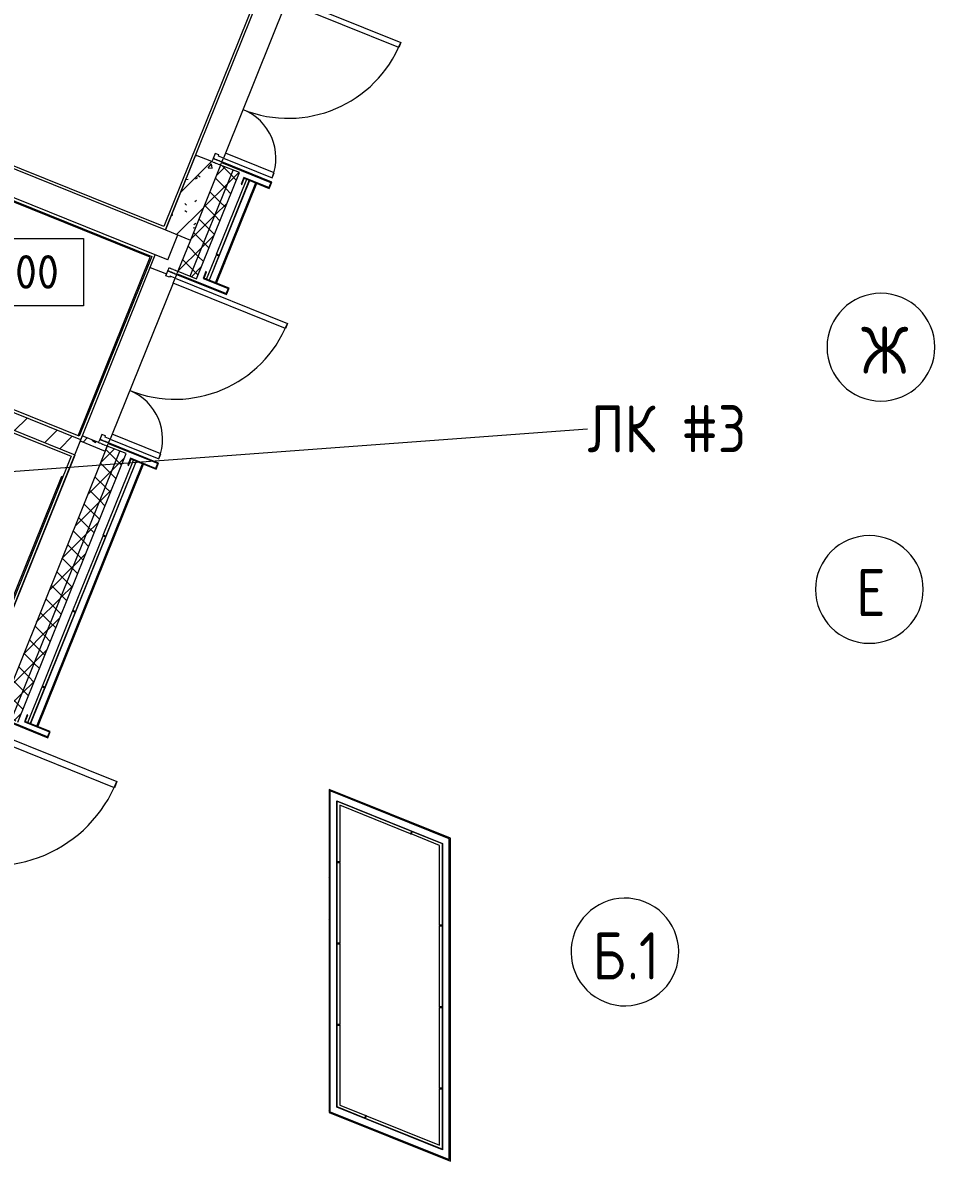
# Model space of a CAD drawing. Header units: millimetres. Extents: x -584918 to 2941280, y 3000189 to 4229862.
# Drawn here: x -411009 to -404221, y 3672327 to 3680784 of the extents above; entities that cross this region are included whole.
import ezdxf

# ---------------------------------------------------------------- set-up
doc = ezdxf.new("R2010")
doc.units = ezdxf.units.MM
doc.linetypes.add('ASVP_Невидимые', pattern=[5, 3, -2])
for name, color, linetype, lineweight in [('Аннотация', 7, 'Continuous', 0), ('Витраж', 7, 'Continuous', 0), ('Двери', 7, 'Continuous', 0), ('Обобщенные модели', 7, 'Continuous', 0), ('Оси', 7, 'Continuous', 0), ('Отметки', 7, 'Continuous', 0), ('Перекрытие', 7, 'Continuous', 0), ('Стены', 7, 'Continuous', 0), ('Стены внутренние', 7, 'Continuous', 0), ('Стены наружные', 7, 'Continuous', 0), ('Стены несущие', 7, 'Continuous', 0), ('Стены отделка', 7, 'Continuous', 0), ('Стены перегородки', 7, 'Continuous', 0), ('Стены штриховка', 7, 'Continuous', 0)]:
    doc.layers.add(name, color=color, linetype=linetype, lineweight=lineweight)
doc.styles.add('GOST Common', font='', dxfattribs={"width": 0.9, "height": 700})
doc.styles.add('GOST Common_2', font='', dxfattribs={"height": 500})
doc.styles.get('GOST Common').set_extended_font_data('GOST Common')
doc.styles.get('GOST Common_2').set_extended_font_data('GOST Common')
pattern_1 = [(45, (-437515.92, 3663725.22), (-235.7317, 235.7317), []), (45, (-437358.77, 3663725.22), (-235.7317, 235.7317), [])]
pattern_2 = [(45, (-437515.92, 3663725.22), (-141.4214, 141.4214), [])]
pattern_3 = [(50, (-437515.92, 3663725.22), (364.368, -31.8783), [38.1, -419.1]), (355, (-437515.92, 3663725.2), (-70.486, 382.1133), [30.48, -335.28]), (100.451, (-437485.56, 3663722.56), (293.885, 350.2334), [32.38, -356.18]), (46.184, (-437515.92, 3663826.8), (542.1585, -84.086), [57.15, -628.65]), (96.636, (-437470.74, 3663819.8), (474.805, 494.8554), [48.57, -534.27]), (351.184, (-437515.9, 3663826.8), (474.81, 494.85), [45.72, -502.92]), (21, (-437465.12, 3663801.42), (303.2285, -204.5305), [38.1, -419.1]), (326, (-437465.12, 3663801.4), (123.604, 368.376), [30.48, -335.28]), (71.451, (-437439.86, 3663784.37), (426.834, 163.8427), [32.38, -356.18]), (37.5, (-437515.92, 3663725.22), (6.17665, 169.11015), [16.764, -314.452, 16.764, -323.596, -336.55]), (37.5, (-437515.92, 3663725.22), (6.17665, 169.11015), [-671.576, 16.764, -319.786]), (7.5, (-437515.92, 3663725.22), (133.6389, 200.3615), [16.764, -177.292, 16.764, -306.832, -128.27]), (7.5, (-437515.92, 3663725.22), (133.6389, 200.3615), [-517.652, 16.764, -111.506]), (327.5, (-437629.21, 3663725.22), (271.1818, -11.45836), [16.764, -110.236, 16.764, -379.476, -525.78]), (327.5, (-437629.21, 3663725.22), (271.1818, -11.45836), [-523.24, 16.764, -509.016]), (317.5, (-437680, 3663725.22), (296.2585, 50.8528), [16.764, -148.336, 16.764, -246.38, -373.38]), (317.5, (-437680, 3663725.22), (296.2585, 50.8528), [-428.244, 16.764, -356.616])]
pattern_4 = [(45, (-437515.92, 3663725.22), (-70.71068, 70.71068), []), (135, (-437515.92, 3663725.22), (-70.71068, -70.71068), [])]

# ---------------------------------------------------------------- blocks, each defined once
blk = doc.blocks.new('ASVP_ДверьСтальная_2 полотна с фрамугой - _Д13 1350х2950h-7837618-АР Этаж 01')
at = {"layer": 'Двери', "lineweight": 18}
for p, q in [((-645, 1000), (-605, 1000)), ((-645, 100), (-645, 1000)), ((-605, 1000), (-605, 100)), ((645, 490), (605, 490)), ((605, 490), (605, 100)), ((645, 100), (645, 490)), ((-675, 100), (-645, 100)), ((-675, 30), (-675, 100)), ((-605, 100), (-645, 100)), ((-645, 100), (-645, 60)), ((605, 100), (645, 100)), ((675, 100), (645, 100)), ((645, 100), (645, 60)), ((675, 30), (675, 100)), ((-635, 30), (-675, 30)), ((-645, 60), (-635, 60)), ((-635, 60), (-635, 30)), ((645, 60), (635, 60)), ((635, 60), (635, 30)), ((635, 30), (675, 30))]:
    blk.add_line(p, q, dxfattribs=at)
at = {"layer": 'Двери', "linetype": 'ASVP_Невидимые', "lineweight": 18}
for p, q in [((-700, 100), (-675, 100)), ((-700, 30), (-700, 100)), ((-675, 100), (-675, 30)), ((700, 100), (675, 100)), ((675, 100), (675, 30)), ((700, 30), (700, 100)), ((-675, 30), (-700, 30)), ((675, 30), (700, 30))]:
    blk.add_line(p, q, dxfattribs=at)
at = {"layer": 'Двери'}
for centre, radius, start, end in [((-645, 100), 900, 360, 90), ((645, 100), 390, 90, 180)]:
    blk.add_arc(centre, radius, start, end, dxfattribs=at)
blk = doc.blocks.new('ASVP_ДверьАлюминиеваяВитражная_2 полотна - Остекленная Наружная  Коричневая-7863129-АР Этаж 01')
at = {"layer": 'Двери', "lineweight": 18}
for p, q in [((-765, 1032.5), (-715, 1032.5)), ((-765, 32.5), (-765, 1032.5)), ((-715, 1032.5), (-715, 32.5)), ((765, 562.5), (715, 562.5)), ((715, 562.5), (715, 32.5)), ((765, 32.5), (765, 562.5)), ((-825, 32.5), (-765, 32.5)), ((-825, -32.5), (-825, 32.5)), ((-715, 32.5), (-765, 32.5)), ((-765, 32.5), (-765, -17.5)), ((715, 32.5), (765, 32.5)), ((825, 32.5), (765, 32.5)), ((765, 32.5), (765, -17.5)), ((825, -32.5), (825, 32.5)), ((-755, -32.5), (-825, -32.5)), ((-765, -17.5), (-755, -17.5)), ((-755, -17.5), (-755, -32.5)), ((765, -17.5), (755, -17.5)), ((755, -17.5), (755, -32.5)), ((755, -32.5), (825, -32.5))]:
    blk.add_line(p, q, dxfattribs=at)
at = {"layer": 'Двери'}
for centre, radius, start, end in [((-765, 32.5), 1000, 360, 90), ((765, 32.5), 530, 90, 180)]:
    blk.add_arc(centre, radius, start, end, dxfattribs=at)
blk = doc.blocks.new('Прямоугольный импост - 5х20 мм  _зазор керамогранита цоколя_-7684918-АР Этаж 01')
at = {"layer": 'Витраж'}
for p, q in [((-2.5, -10), (-2.5, 10)), ((-2.5, 10), (2.5, 10)), ((2.5, 10), (2.5, -10)), ((2.5, -10), (-2.5, -10))]:
    blk.add_line(p, q, dxfattribs=at)
blk = doc.blocks.new('ASVP_ОТКОС МЕТАЛЛИЧЕСКИЙ_Двери1 - Откос дверей-7899970-АР Этаж 01')
at = {"layer": 'Обобщенные модели'}
for p, q in [((-875, 100), (-925, 100)), ((-925, 100), (-925, -100)), ((-920, -105), (-920, 95)), ((-920, 95), (-875, 95)), ((-880, 100), (-880, -300)), ((-875, 100), (-880, 100)), ((-875, -300), (-875, 100)), ((-875, 95), (-875, 100)), ((880, 100), (875, 100)), ((875, 100), (875, -300)), ((925, 100), (875, 100)), ((875, 100), (875, 95)), ((875, 95), (920, 95)), ((880, -300), (880, 100)), ((920, 95), (920, -105)), ((925, -100), (925, 100)), ((-925, -100), (-975, -100)), ((-975, -100), (-975, -105)), ((-975, -105), (-920, -105)), ((920, -105), (975, -105)), ((975, -100), (925, -100)), ((975, -105), (975, -100)), ((-880, -300), (-875, -300)), ((875, -300), (880, -300))]:
    blk.add_line(p, q, dxfattribs=at)
blk = doc.blocks.new('ASVP_ОТКОС МЕТАЛЛИЧЕСКИЙ_Двери1 - Откос дверей-7899971-АР Этаж 01')
at = {"layer": 'Обобщенные модели'}
for p, q in [((-675, 100), (-725, 100)), ((-725, 100), (-725, -100)), ((-720, -105), (-720, 95)), ((-720, 95), (-675, 95)), ((-680, 100), (-680, -300)), ((-675, 100), (-680, 100)), ((-675, -300), (-675, 100)), ((-675, 95), (-675, 100)), ((680, 100), (675, 100)), ((675, 100), (675, -300)), ((725, 100), (675, 100)), ((675, 100), (675, 95)), ((675, 95), (720, 95)), ((680, -300), (680, 100)), ((720, 95), (720, -105)), ((725, -100), (725, 100)), ((-725, -100), (-775, -100)), ((-775, -100), (-775, -105)), ((-775, -105), (-720, -105)), ((720, -105), (775, -105)), ((775, -100), (725, -100)), ((775, -105), (775, -100))]:
    blk.add_line(p, q, dxfattribs=at)
blk = doc.blocks.new('Ось сетки - Круг_Ø8 мм-6577-АР Этаж 01')
at = {"layer": 'Оси'}
for start, end in [(360, 180), (180, 360)]:
    blk.add_arc((0, 0), 4, start, end, dxfattribs=at)
blk = doc.blocks.new('Высотные отметки - Рамка-5093-АР Этаж 01')
at = {"layer": 'Аннотация'}
for p, q in [((-6.5, 0), (-6.5, 5)), ((-6.5, 5), (6.5, 5)), ((6.5, 5), (6.5, 0)), ((6.5, 0), (-6.5, 0))]:
    blk.add_line(p, q, dxfattribs=at)

msp = doc.modelspace()

# ---------------------------------------------------------------- hatches: boundary and pattern name
at = {"layer": 'Стены внутренние'}
h = msp.add_hatch(dxfattribs=at)
h.set_pattern_fill('FP_6', color=256, style=0, pattern_type=2)
h.set_pattern_definition(pattern_1)
h.paths.add_polyline_path([(-410623.474, 3677575.833), (-410578.621, 3677687.136), (-417040.444, 3680291.154), (-417085.297, 3680179.852), (-411120.448, 3677776.106)])
at = {"layer": 'Стены наружные'}
h = msp.add_hatch(dxfattribs=at)
h.set_pattern_fill('FP_1', color=256, style=0, pattern_type=2)
h.set_pattern_definition(pattern_2)
h.paths.add_polyline_path([(-409765.173, 3679170.612), (-409540.907, 3679727.124), (-409726.411, 3679801.879), (-409950.677, 3679245.367), (-409765.865, 3679170.891)])
h.paths.add_polyline_path([(-409017.62, 3681025.65), (-408550.4, 3682185.049), (-408735.904, 3682259.804), (-409203.124, 3681100.405), (-409026.965, 3681029.416)])
h = msp.add_hatch(dxfattribs=at)
h.set_pattern_fill('FP_2', color=256, style=0, pattern_type=2)
h.set_pattern_definition(pattern_3)
h.paths.add_polyline_path([(-409765.173, 3679170.612), (-409540.907, 3679727.124), (-409726.411, 3679801.879), (-409950.677, 3679245.367), (-409765.865, 3679170.891)])
h.paths.add_polyline_path([(-409017.62, 3681025.65), (-408550.4, 3682185.049), (-408735.904, 3682259.804), (-409203.124, 3681100.405), (-409026.965, 3681029.416)])
h = msp.add_hatch(dxfattribs=at)
h.set_pattern_fill('FP_57', color=256, style=0, pattern_type=2)
h.set_pattern_definition(pattern_4)
h.paths.add_polyline_path([(-411092.771, 3675608.663), (-410289.839, 3677603.105), (-410381.904, 3677640.206), (-411185.523, 3675646.04)])
h.paths.add_polyline_path([(-409765.865, 3678901.355), (-409448.155, 3679689.746), (-409540.907, 3679727.124), (-409857.925, 3678938.454), (-409812.584, 3678920.182)])
h = msp.add_hatch(dxfattribs=at)
h.set_pattern_fill('FP_57', color=256, style=0, pattern_type=2)
h.set_pattern_definition(pattern_4)
h.paths.add_polyline_path([(-411046.395, 3675589.974), (-410242.776, 3677584.14), (-410289.152, 3677602.828), (-411092.771, 3675608.663)])
h.paths.add_polyline_path([(-409719.489, 3678882.666), (-409401.779, 3679671.057), (-409448.155, 3679689.746), (-409765.865, 3678901.355), (-409732.028, 3678887.719)])
h = msp.add_hatch(dxfattribs=at)
h.set_pattern_fill('FP_6', color=256, style=0, pattern_type=2)
h.set_pattern_definition(pattern_1)
h.paths.add_polyline_path([(-409571.017, 3678849.788), (-409271.996, 3679591.803), (-409279.416, 3679594.793), (-409578.437, 3678852.778)])
h = msp.add_hatch(dxfattribs=at)
h.set_pattern_fill('FP_1', color=256, style=0, pattern_type=2)
h.set_pattern_definition(pattern_2)
h.paths.add_polyline_path([(-410396.855, 3677603.105), (-410381.904, 3677640.206), (-410567.407, 3677714.961), (-410582.359, 3677677.861), (-410412.65, 3677609.47)])
h = msp.add_hatch(dxfattribs=at)
h.set_pattern_fill('FP_2', color=256, style=0, pattern_type=2)
h.set_pattern_definition(pattern_3)
h.paths.add_polyline_path([(-410396.855, 3677603.105), (-410381.904, 3677640.206), (-410567.407, 3677714.961), (-410582.359, 3677677.861), (-410412.65, 3677609.47)])
h = msp.add_hatch(dxfattribs=at)
h.set_pattern_fill('FP_6', color=256, style=0, pattern_type=2)
h.set_pattern_definition(pattern_1)
h.paths.add_polyline_path([(-410897.923, 3675557.095), (-410112.992, 3677504.885), (-410120.413, 3677507.875), (-410905.343, 3675560.086)])
h = msp.add_hatch(dxfattribs=at)
h.set_pattern_fill('FP_6', color=256, style=0, pattern_type=2)
h.set_pattern_definition(pattern_1)
h.paths.add_polyline_path([(-407843.026, 3674721.697), (-407843.026, 3674730.322), (-408735.026, 3675089.785), (-408735.026, 3675081.16), (-407856.429, 3674727.098)])
h = msp.add_hatch(dxfattribs=at)
h.set_pattern_fill('FP_6', color=256, style=0, pattern_type=2)
h.set_pattern_definition(pattern_1)
h.paths.add_polyline_path([(-408727.026, 3672695.186), (-408727.026, 3675077.936), (-408735.026, 3675081.077), (-408735.026, 3672698.41)])
h = msp.add_hatch(dxfattribs=at)
h.set_pattern_fill('FP_6', color=256, style=0, pattern_type=2)
h.set_pattern_definition(pattern_1)
h.paths.add_polyline_path([(-407835.026, 3672327.098), (-407835.026, 3674727.098), (-407843.026, 3674730.322), (-407843.026, 3672330.322)])
h = msp.add_hatch(dxfattribs=at)
h.set_pattern_fill('FP_6', color=256, style=0, pattern_type=2)
h.set_pattern_definition(pattern_1)
h.paths.add_polyline_path([(-407843.026, 3672330.322), (-407843.026, 3672338.947), (-408735.026, 3672698.41), (-408735.026, 3672689.785), (-407843.054, 3672330.334)])

# ---------------------------------------------------------------- linework, layer by layer
at = {"layer": 'Аннотация'}
msp.add_line((-412911.914, 3677317.498), (-406816.917, 3677768.395), dxfattribs=at)
at = {"layer": 'Перекрытие'}
for p, q in [((-412041.969, 3674050.514), (-410621.619, 3677575.086)), ((-410621.619, 3677575.086), (-410623.474, 3677575.833))]:
    msp.add_line(p, q, dxfattribs=at)
at = {"layer": 'Стены'}
for p, q in [((-409570.463, 3679065.193), (-409346.197, 3679621.705)), ((-409327.647, 3679614.229), (-409551.913, 3679057.718)), ((-409645.218, 3678879.69), (-409572.332, 3679060.556)), ((-409553.782, 3679053.08), (-409626.668, 3678872.214)), ((-409553.782, 3679053.08), (-409572.332, 3679060.556)), ((-409551.913, 3679057.718), (-409570.463, 3679065.193)), ((-410411.46, 3676978.276), (-410187.194, 3677534.787)), ((-410168.644, 3677527.312), (-410392.909, 3676970.8)), ((-410637.594, 3676417.127), (-410413.329, 3676973.638)), ((-410394.778, 3676966.163), (-410619.044, 3676409.651)), ((-410394.778, 3676966.163), (-410413.329, 3676973.638)), ((-410392.909, 3676970.8), (-410411.46, 3676978.276)), ((-410863.729, 3675855.978), (-410639.463, 3676412.489)), ((-410620.913, 3676405.014), (-410845.179, 3675848.503)), ((-410620.913, 3676405.014), (-410639.463, 3676412.489)), ((-410619.044, 3676409.651), (-410637.594, 3676417.127)), ((-410972.124, 3675586.998), (-410865.598, 3675851.34)), ((-410847.047, 3675843.865), (-410953.574, 3675579.522)), ((-410847.047, 3675843.865), (-410865.598, 3675851.34)), ((-410845.179, 3675848.503), (-410863.729, 3675855.978)), ((-408675.026, 3674552.046), (-408675.026, 3675000.917)), ((-408675.026, 3675000.917), (-408123.563, 3674778.686)), ((-408655.026, 3674971.294), (-408655.026, 3674552.046)), ((-408131.039, 3674760.135), (-408655.026, 3674971.294)), ((-408123.563, 3674778.686), (-408131.039, 3674760.135)), ((-408118.926, 3674776.817), (-408126.401, 3674758.266)), ((-408118.926, 3674776.817), (-407895.026, 3674686.589)), ((-407915.026, 3674673.085), (-408126.401, 3674758.266)), ((-407895.026, 3674686.589), (-407895.026, 3674079.837)), ((-407915.026, 3674079.837), (-407915.026, 3674673.085)), ((-408675.026, 3674552.046), (-408655.026, 3674552.046)), ((-408675.026, 3673947.046), (-408675.026, 3674547.046)), ((-408675.026, 3674547.046), (-408655.026, 3674547.046)), ((-408655.026, 3674547.046), (-408655.026, 3673947.046)), ((-407895.026, 3674079.837), (-407915.026, 3674079.837)), ((-407915.026, 3673474.837), (-407915.026, 3674074.837)), ((-407895.026, 3674074.837), (-407915.026, 3674074.837)), ((-407895.026, 3674074.837), (-407895.026, 3673474.837)), ((-408675.026, 3673947.046), (-408655.026, 3673947.046)), ((-408675.026, 3673342.046), (-408675.026, 3673942.046)), ((-408675.026, 3673942.046), (-408655.026, 3673942.046)), ((-408655.026, 3673942.046), (-408655.026, 3673342.046)), ((-407895.026, 3673474.837), (-407915.026, 3673474.837)), ((-407915.026, 3672869.837), (-407915.026, 3673469.837)), ((-407895.026, 3673469.837), (-407915.026, 3673469.837)), ((-407895.026, 3673469.837), (-407895.026, 3672869.837)), ((-408675.026, 3673342.046), (-408655.026, 3673342.046)), ((-408675.026, 3672730.294), (-408675.026, 3673337.046)), ((-408675.026, 3673337.046), (-408655.026, 3673337.046)), ((-408655.026, 3673337.046), (-408655.026, 3672743.797)), ((-407895.026, 3672869.837), (-407915.026, 3672869.837)), ((-407915.026, 3672445.589), (-407915.026, 3672864.837)), ((-407895.026, 3672864.837), (-407915.026, 3672864.837)), ((-407895.026, 3672864.837), (-407895.026, 3672415.966)), ((-408655.026, 3672743.797), (-408462.437, 3672666.187)), ((-408469.912, 3672647.637), (-408675.026, 3672730.294)), ((-408469.912, 3672647.637), (-408462.437, 3672666.187)), ((-408465.275, 3672645.768), (-408457.799, 3672664.318)), ((-408457.799, 3672664.318), (-407915.026, 3672445.589)), ((-407895.026, 3672415.966), (-408465.275, 3672645.768))]:
    msp.add_line(p, q, dxfattribs=at)
at = {"layer": 'Стены внутренние'}
for p, q in [((-410064.471, 3679043.251), (-415029.253, 3681043.984)), ((-409932.68, 3679022.486), (-409857.925, 3679207.99)), ((-410598.971, 3677716.899), (-410064.471, 3679043.251)), ((-409932.68, 3679022.486), (-410025.432, 3679059.864)), ((-411398.852, 3675732.009), (-410720.448, 3677415.456)), ((-410720.448, 3677415.456), (-410711.173, 3677411.718))]:
    msp.add_line(p, q, dxfattribs=at)
at = {"layer": 'Стены наружные'}
for p, q in [((-409053.129, 3680937.536), (-409505.398, 3679815.238)), ((-410062.809, 3678967.112), (-409942.232, 3678918.521)), ((-409894.126, 3678850.618), (-410346.395, 3677728.32))]:
    msp.add_line(p, q, dxfattribs=at)
at = {"layer": 'Стены несущие'}
for p, q in [((-409726.411, 3679801.879), (-409950.677, 3679245.367)), ((-409605.833, 3679753.288), (-409726.411, 3679801.879)), ((-409540.907, 3679727.124), (-409765.173, 3679170.612)), ((-409950.677, 3679245.367), (-409765.173, 3679170.612)), ((-409765.173, 3679170.612), (-409765.173, 3679170.612)), ((-410567.407, 3677714.961), (-410582.359, 3677677.861)), ((-410582.359, 3677677.861), (-410396.855, 3677603.105)), ((-410446.83, 3677666.37), (-410567.407, 3677714.961)), ((-410396.855, 3677603.105), (-410381.904, 3677640.206)), ((-410381.904, 3677640.206), (-410396.855, 3677603.105))]:
    msp.add_line(p, q, dxfattribs=at)
at = {"layer": 'Стены отделка'}
for p, q in [((-417953.919, 3682233.363), (-410051.458, 3679048.789)), ((-410025.432, 3679059.864), (-417927.893, 3682244.437)), ((-408836.685, 3682063.225), (-409961.751, 3679271.393)), ((-409950.677, 3679245.367), (-408810.659, 3682074.3)), ((-409961.751, 3679271.393), (-413486.323, 3680691.743)), ((-413512.349, 3680680.668), (-409950.677, 3679245.367)), ((-410589.696, 3677713.162), (-417051.519, 3680317.18)), ((-415954.908, 3679702.759), (-410649.5, 3677564.759)), ((-409325.792, 3679613.482), (-409624.813, 3678871.467)), ((-409571.017, 3678849.788), (-409271.996, 3679591.803)), ((-409271.996, 3679591.803), (-409325.792, 3679613.482)), ((-410051.458, 3679048.789), (-410589.696, 3677713.162)), ((-410578.621, 3677687.136), (-410025.432, 3679059.864)), ((-409624.813, 3678871.467), (-409571.017, 3678849.788)), ((-410649.5, 3677564.759), (-411389.577, 3675728.271)), ((-411371.026, 3675720.796), (-410623.474, 3677575.833)), ((-410166.789, 3677526.564), (-410951.719, 3675578.774)), ((-410897.923, 3675557.095), (-410112.992, 3677504.885)), ((-410112.992, 3677504.885), (-410166.789, 3677526.564)), ((-410951.719, 3675578.774), (-410897.923, 3675557.095)), ((-407835.026, 3674727.098), (-408735.026, 3675089.785)), ((-408735.026, 3675089.785), (-408735.026, 3672689.785)), ((-408677.026, 3675003.879), (-407893.026, 3674687.939)), ((-408677.026, 3672728.944), (-408677.026, 3675003.879)), ((-407893.026, 3674687.939), (-407893.026, 3672413.004)), ((-407835.026, 3672327.098), (-407835.026, 3674727.098)), ((-408735.026, 3672689.785), (-407835.026, 3672327.098)), ((-407893.026, 3672413.004), (-408677.026, 3672728.944))]:
    msp.add_line(p, q, dxfattribs=at)
at = {"layer": 'Стены перегородки'}
for p, q in [((-410578.621, 3677687.136), (-417040.444, 3680291.154)), ((-417085.297, 3680179.852), (-410623.474, 3677575.833)), ((-409719.489, 3678882.666), (-409401.779, 3679671.057)), ((-409401.779, 3679671.057), (-409540.907, 3679727.124)), ((-409765.173, 3679170.612), (-409858.617, 3678938.732)), ((-409858.617, 3678938.732), (-409719.489, 3678882.666)), ((-410623.474, 3677575.833), (-410578.621, 3677687.136)), ((-410242.776, 3677584.14), (-410381.904, 3677640.206)), ((-410396.855, 3677603.105), (-411185.523, 3675646.04)), ((-411046.395, 3675589.974), (-410242.776, 3677584.14))]:
    msp.add_line(p, q, dxfattribs=at)
at = {"layer": 'Стены штриховка'}
for p, q in [((-409765.865, 3678901.355), (-409448.155, 3679689.746)), ((-409578.437, 3678852.778), (-409279.416, 3679594.793)), ((-411092.771, 3675608.663), (-410289.152, 3677602.828)), ((-410905.343, 3675560.086), (-410120.413, 3677507.875)), ((-407843.026, 3674721.697), (-408727.026, 3675077.936)), ((-408727.026, 3672695.186), (-408727.026, 3675077.936)), ((-407843.026, 3672338.947), (-407843.026, 3674721.697)), ((-408727.026, 3672695.186), (-407843.026, 3672338.947))]:
    msp.add_line(p, q, dxfattribs=at)

# ---------------------------------------------------------------- block references
at = {"layer": 'Витраж', "extrusion": (0, 0, -1)}
for p, rotation in [((409562.122, 3679059.137), 291.9486990835434), ((410403.119, 3676972.219), 291.9486990835429), ((410629.254, 3676411.07), 291.9486990835429), ((410855.388, 3675849.921), 291.9486990835429), ((408124.982, 3674768.476), 201.9486990835424), ((408665.026, 3674549.546), 90.00000000000007), ((407905.026, 3674077.337), 270.0000000000001), ((408665.026, 3673944.546), 90.00000000000007), ((407905.026, 3673472.337), 270.0000000000001), ((408665.026, 3673339.546), 90.00000000000007), ((407905.026, 3672867.337), 270.0000000000001), ((408463.856, 3672655.977), 21.9486990835427)]:
    msp.add_blockref('Прямоугольный импост - 5х20 мм  _зазор керамогранита цоколя_-7684918-АР Этаж 01', p, dxfattribs=dict(at, rotation=rotation))
at = {"layer": 'Двери'}
for name, p, rotation in [('ASVP_ДверьСтальная_2 полотна с фрамугой - _Д13 1350х2950h-7837618-АР Этаж 01', (-409372.016, 3680413.764), 248.0513009164297), ('ASVP_ДверьСтальная_2 полотна с фрамугой - _Д13 1350х2950h-7837618-АР Этаж 01', (-410213.012, 3678326.847), 248.0513009164576), ('ASVP_ДверьАлюминиеваяВитражная_2 полотна - Остекленная Наружная  Коричневая-7863129-АР Этаж 01', (-411554.384, 3674824.356), 248.0513009164555)]:
    msp.add_blockref(name, p, dxfattribs=dict(at, rotation=rotation))
at = {"layer": 'Обобщенные модели', "rotation": 248.0513009164557}
for name, p in [('ASVP_ОТКОС МЕТАЛЛИЧЕСКИЙ_Двери1 - Откос дверей-7899971-АР Этаж 01', (-409001.008, 3680264.254)), ('ASVP_ОТКОС МЕТАЛЛИЧЕСКИЙ_Двери1 - Откос дверей-7899971-АР Этаж 01', (-409842.005, 3678177.336)), ('ASVP_ОТКОС МЕТАЛЛИЧЕСКИЙ_Двери1 - Откос дверей-7899970-АР Этаж 01', (-411243.666, 3674699.14))]:
    msp.add_blockref(name, p, dxfattribs=at)
at = {"layer": 'Оси', "xscale": 99.99999999999993, "yscale": 99.99999999999993, "zscale": 99.99999999999993}
for p, rotation in [((-404638.927, 3678374.55), 269.9999999999994), ((-404724.616, 3676574.55), 269.9999999999994), ((-406539.269, 3673881.484), 248.0513009164574)]:
    msp.add_blockref('Ось сетки - Круг_Ø8 мм-6577-АР Этаж 01', p, dxfattribs=dict(at, rotation=rotation))
at = {"layer": 'Отметки', "xscale": 99.99999999999993, "yscale": 99.99999999999993, "zscale": 99.99999999999993}
msp.add_blockref('Высотные отметки - Рамка-5093-АР Этаж 01', (-411209.254, 3678681.879), dxfattribs=at)

# ---------------------------------------------------------------- texts
at = {"layer": 'Аннотация', "char_height": 350, "attachment_point": 1, "style": 'GOST Common'}
for s, insert, width in [('ЛК', (-406816.917, 3677943.395), 613.29094), (' #3', (-406310.901, 3677943.395), 743.16431)]:
    msp.add_mtext(s, dxfattribs=dict(at, insert=insert, width=width))
at = {"layer": 'Оси', "char_height": 350, "attachment_point": 1, "style": 'GOST Common'}
for s, insert, width in [('\\fGOST Common|b0|i0|c204|p34|;\\W.9;Ж', (-404785.1, 3678527.137), 389.62012), ('\\fGOST Common|b0|i0|c204|p34|;\\W.9;Е', (-404823.088, 3676727.137), 274.17712), ('\\fGOST Common|b0|i0|c204|p34|;\\W.9;Б', (-406779.836, 3674027.65), 310.25306), ('.1', (-406523.852, 3674027.65), 303.03787)]:
    msp.add_mtext(s, dxfattribs=dict(at, insert=insert, width=width))
at = {"layer": 'Отметки', "insert": (-411637.93, 3679058.586), "char_height": 250, "width": 1028.82257, "attachment_point": 1, "line_spacing_factor": 1.022761, "style": 'GOST Common_2'}
msp.add_mtext('+0,000', dxfattribs=at)

doc.saveas('drawing.dxf')
